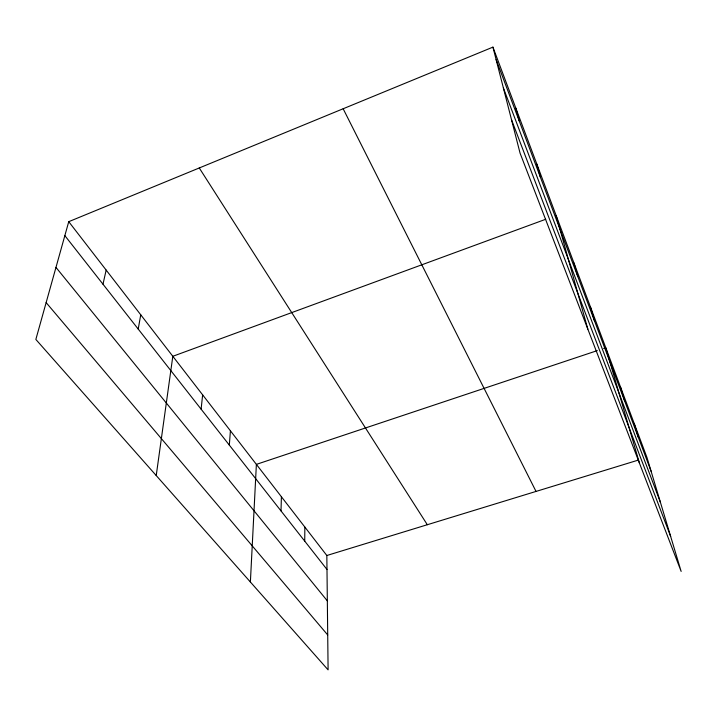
<?xml version="1.0" encoding="UTF-8"?>
<svg xmlns="http://www.w3.org/2000/svg" width="717" height="717" viewBox="0 0 717 717"><rect width="100%" height="100%" fill="white"/><g stroke="black" fill="none" stroke-linecap="round" stroke-linejoin="round"><path stroke-width="1.08" d="M304.734 541.138L304.842 527.049M281.01 510.916L281.405 496.738M250.385 581.998L256.381 464.374L597.315 350.604M229.323 445.096L230.417 430.792M201.119 409.174L202.633 394.852M156.225 475.541L172.815 356.295L545.727 219.268M138.211 329.058L140.747 314.817M102.988 284.201L106.161 270.076M68.742 221.678L35.85 339.437L328.099 669.875L326.835 555.505L68.742 221.678L492.929 47.125L646.958 457.455L681.15 571.422L520.067 153.151L492.929 47.125M603.669 348.489L605.784 347.781L639.439 463.128M326.835 555.505L638.605 460.009M46.139 302.601L327.714 634.966M55.971 267.396L327.337 600.882M64.844 235.624L326.988 569.477M199.272 167.966L427.323 524.727M343.156 108.76L536.029 491.423M511.49 119.649L670.664 536.468M503.37 87.922L660.465 502.474M496.101 59.52L651.108 471.293M634.169 423.397L638.3 437.28M620.483 386.929L624.579 400.821M590.449 306.93L594.429 320.732M573.941 262.951L577.83 276.637M556.114 215.459L587.832 329.121M536.8 164.014L540.421 177.251M515.819 108.106L519.233 120.985"/></g></svg>
